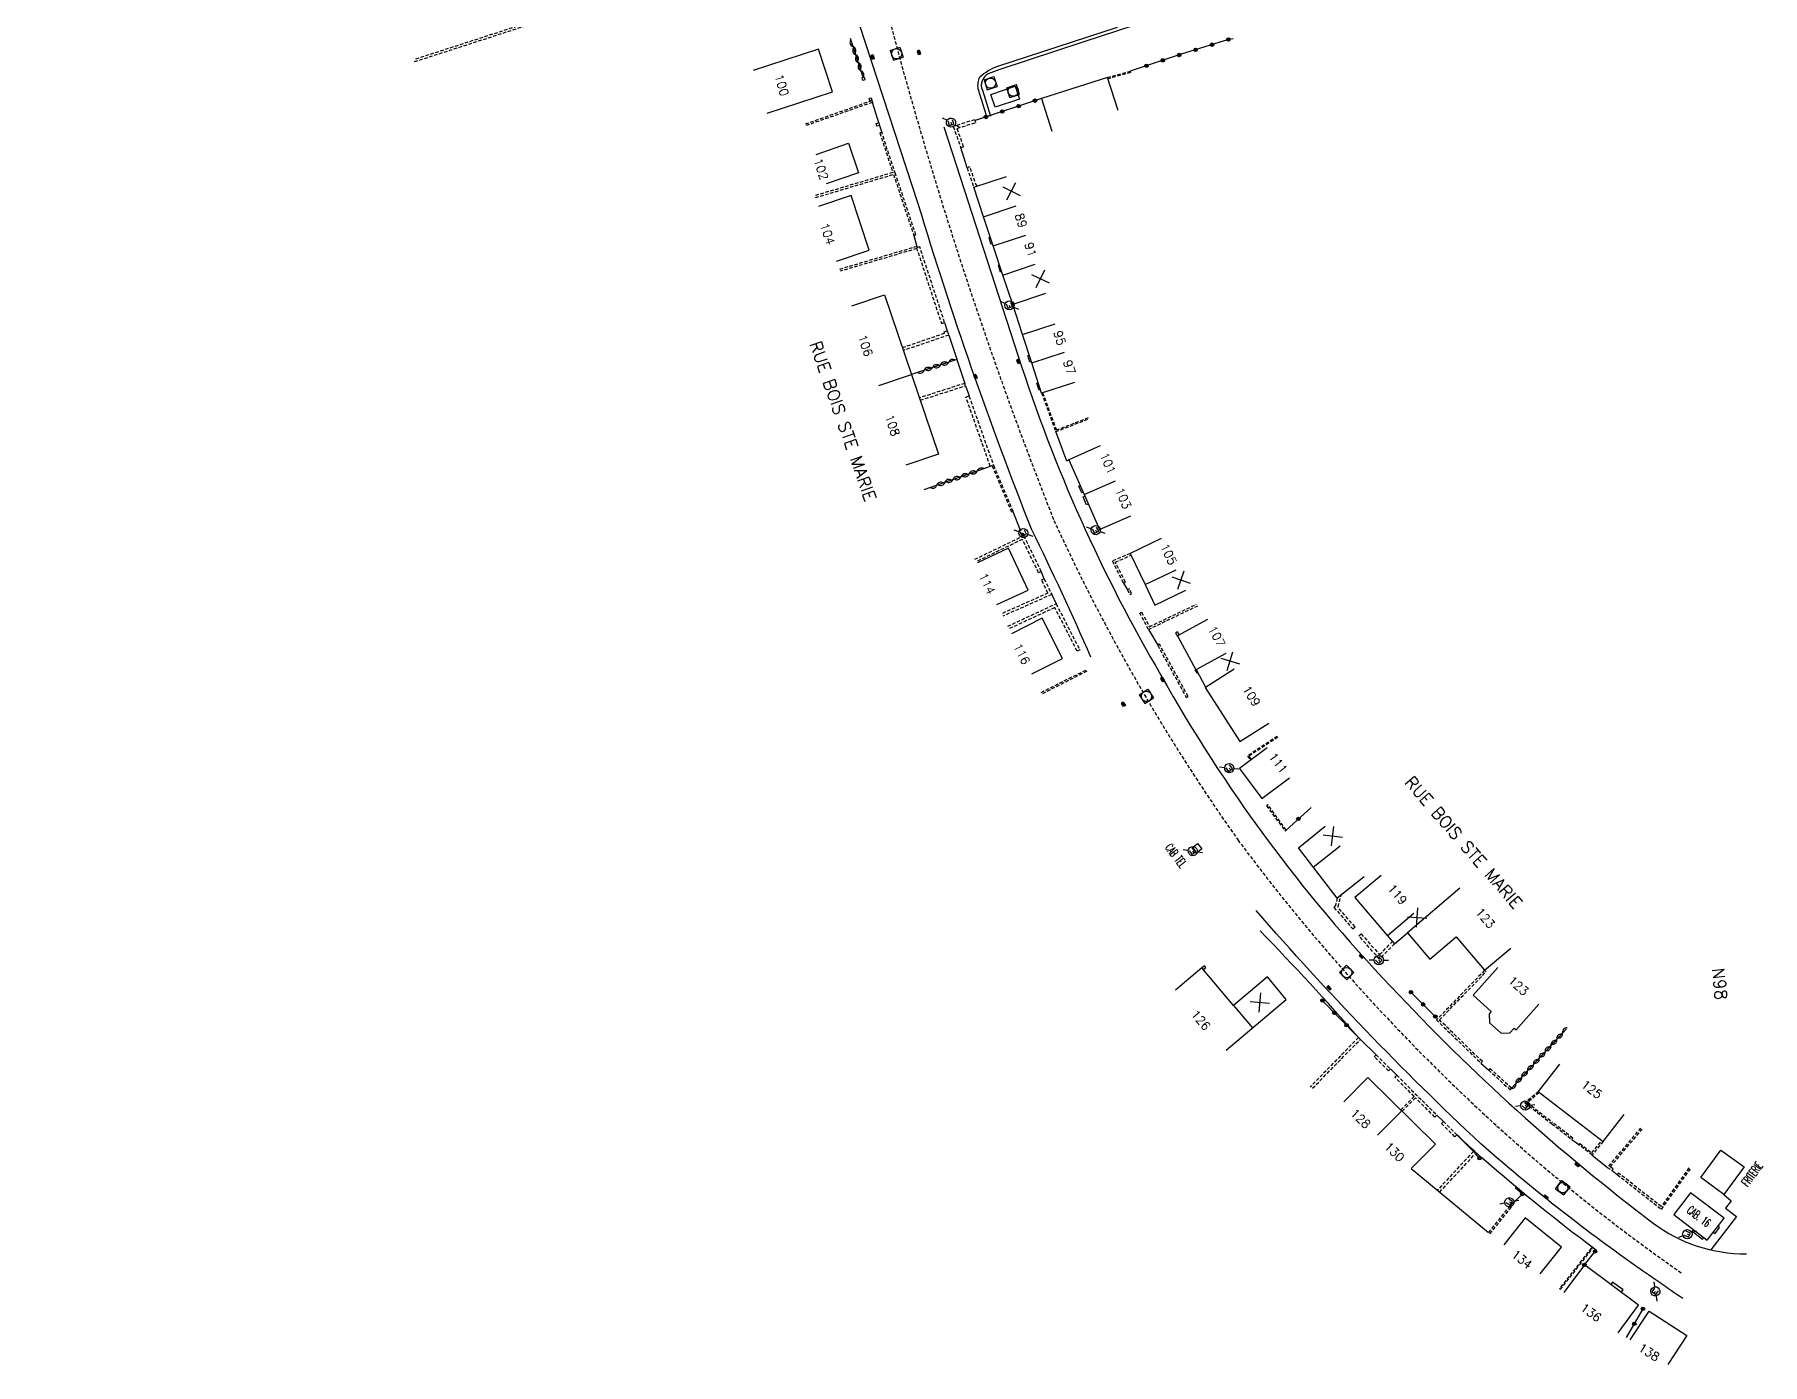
# Model space of a CAD drawing. Header units: millimetres. Extents: x 169000 to 170001, y 126000 to 127001.
# Drawn here: x 169346 to 169597.1, y 126484.7 to 126678 of the extents above; entities that cross this region are included whole.
import ezdxf
from ezdxf.enums import TextEntityAlignment as Align

# ---------------------------------------------------------------- set-up
doc = ezdxf.new("R2010")
doc.units = ezdxf.units.MM
doc.linetypes.add('DASHED', pattern=[0.75, 0.5, -0.25])
doc.layers.get('0').update_dxf_attribs({"linetype": 'CONTINUOUS'})
for name, color, linetype in [('W0001', 6, 'DASHED'), ('W0008', 7, 'CONTINUOUS'), ('W0100', 7, 'CONTINUOUS'), ('W0112', 1, 'DASHED'), ('W0310', 3, 'CONTINUOUS'), ('W0322', 7, 'CONTINUOUS'), ('W0334', 7, 'CONTINUOUS'), ('W0400', 7, 'CONTINUOUS'), ('W0420', 7, 'CONTINUOUS'), ('W0471', 7, 'CONTINUOUS'), ('W0984', 7, 'CONTINUOUS'), ('W0989', 7, 'CONTINUOUS'), ('W0991', 7, 'CONTINUOUS'), ('W1102', 7, 'CONTINUOUS')]:
    doc.layers.add(name, color=color, linetype=linetype)
doc.styles.get("Standard").update_dxf_attribs({"font": 'romans.shx', "width": 0.85})

# ---------------------------------------------------------------- blocks, each defined once
blk = doc.blocks.new('t322o')
at = {"color": 0, "linetype": 'Continuous'}
for radius in [0.25, 0.15]:
    blk.add_circle((0, 0), radius, dxfattribs=at)
blk = doc.blocks.new('t310o')
at = {"color": 0, "linetype": 'Continuous'}
for centre, start, end in [((-0.5, 0.38), 216.8699, 323.1304), ((0.5, -0.37), 36.8699, 143.1303)]:
    blk.add_arc(centre, 0.625, start, end, dxfattribs=at)
blk = doc.blocks.new('t991o')
at = {"color": 0, "linetype": 'Continuous'}
for p, q in [((-1, 1), (1, -1)), ((-1, -1), (1, 1))]:
    blk.add_line(p, q, dxfattribs=at)
blk = doc.blocks.new('T471')
for p, q in [((-0.333334, 0.333334), (-0.333334, -0.333334)), ((-0.333334, 0.333334), (0.333334, 0.333334)), ((-0.333334, 0), (0, 0)), ((0.500001, 0.500001), (1.000002, 1.000002)), ((-0.500001, -0.500001), (-1.000002, -1.000002)), ((-0.333334, -0.333334), (0.333334, -0.333334))]:
    blk.add_line(p, q)
blk.add_ellipse((0, 0), major_axis=(0.471405, 0.471405), ratio=1, start_param=5.4977871438, end_param=11.780972451)
blk = doc.blocks.new('T400')
for p, q in [((-0.15, 0.3), (0.15, 0.3)), ((-0.15, -0.25), (-0.15, 0.3)), ((-0.15, 0.15), (0.15, 0.15)), ((-0.15, 0), (0.15, 0)), ((0.15, 0.3), (0.15, -0.25)), ((-0.15, -0.15), (0.15, -0.15)), ((-0.15, -0.25), (-0.15, -0.3)), ((-0.15, -0.3), (0.15, -0.3)), ((0.15, -0.3), (0.15, -0.25))]:
    blk.add_line(p, q)
blk = doc.blocks.new('T420')
for p, q in [((0.75, 0.75), (-0.75, 0.75)), ((-0.75, 0.75), (-0.75, -0.75)), ((0.75, 0.75), (0.75, -0.75)), ((0.75, -0.75), (-0.75, -0.75))]:
    blk.add_line(p, q)
blk.add_ellipse((0, 0), major_axis=(-0.53, 0.53), ratio=1, start_param=3.926991, end_param=10.210176)
blk = doc.blocks.new('t112o')
at = {"color": 0, "linetype": 'Continuous'}
for p, q in [((-0.5, 0.5), (0.5, 0.5)), ((-0.5, -0.5), (-0.5, 0.5)), ((0.5, 0.5), (0.5, -0.5)), ((0.5, -0.5), (-0.5, -0.5))]:
    blk.add_line(p, q, dxfattribs=at)

msp = doc.modelspace()

# ---------------------------------------------------------------- linework, layer by layer
at = {"layer": 'W0001'}
msp.add_lwpolyline([(169585.37, 126497.99, -0.031828), (169558.55, 126519.34, -0.048361), (169520.91, 126560.91, -0.046501), (169494.18, 126607.34, -0.053142), (169457.42, 126740)], format="xyb", dxfattribs=at)
at = {"layer": 'W0008'}
for points in [[(169499.55, 126587.49, 0.010625), (169490.97, 126605.98, -0.021146), (169474.46, 126653.36), (169462.6, 126689.69), (169451.25, 126724.41), (169443.9, 126746.88), (169435.96, 126771.14), (169430.48, 126787.87), (169421.45, 126815.37), (169410.21, 126849.91), (169400.36, 126880.11), (169389.49, 126913.53), (169377.94, 126949), (169371.64, 126967.8, 0.102233), (169364.46, 126980.66), (169347.6, 126998.44), (169346.05, 127000)], [(169484.4, 126666.2), (169483.18, 126670.09, -0.159872), (169483.42, 126671.8, -0.111771), (169486, 126673.35), (169503.43, 126679.06)], [(169478.17, 126664.55), (169481.13, 126655.45), (169488.98, 126631.24, 0.055221), (169509.72, 126584.88, 0.063054), (169543.19, 126539.56, 0.042915), (169581.26, 126505.23, 0.164627), (169594.8, 126500.77)], [(169585.54, 126494.26, 0.002175), (169582.26, 126496.53, -0.030584), (169556.22, 126516.74, -0.02606), (169523.58, 126550.64, -0.039625)]]:
    msp.add_lwpolyline(points, format="xyb", dxfattribs=at)
at = {"layer": 'W0100'}
for points in [[(169452.52, 126666.52), (169462.01, 126669.66), (169459.97, 126675.85), (169450.47, 126672.72)], [(169503.49, 126666.95), (169501.98, 126671.72), (169492.37, 126668.67), (169493.89, 126663.91)], [(169459.61, 126660.53), (169464.34, 126662.16), (169465.8, 126657.89), (169461.07, 126656.27)], [(169492.95, 126640.35), (169488.22, 126638.72), (169486.73, 126643.02), (169485.35, 126647.25), (169483.94, 126651.49), (169482.54, 126655.77), (169487.28, 126657.33)], [(169462.6, 126645.03), (169467.35, 126646.61), (169464.7, 126654.57), (169459.95, 126652.99)], [(169464.82, 126638.56), (169469.56, 126640.16), (169477.4, 126616.99), (169472.66, 126615.39)], [(169497.14, 126627.42), (169492.39, 126625.86), (169490.95, 126630.24), (169489.59, 126634.37), (169494.34, 126635.93)], [(169500.91, 126618.19), (169496.33, 126616.18), (169498.56, 126611.11), (169500.78, 126606.03), (169505.36, 126608.04)], [(169509.76, 126604.71), (169505.25, 126602.56), (169507.41, 126598.02), (169508.83, 126595.04), (169513.35, 126597.2)], [(169485.88, 126595.12), (169490.41, 126597.23), (169487.58, 126603.31), (169483.05, 126601.2)], [(169490.97, 126585.04), (169495.43, 126587.3), (169492.47, 126593.13), (169488.01, 126590.87)], [(169516.5, 126592.95), (169512.11, 126590.56), (169514.79, 126585.64), (169514.84, 126585.68), (169516.22, 126583.13), (169516.15, 126583.09), (169521.18, 126575.22), (169525.39, 126577.91)], [(169525.14, 126574.31), (169521.13, 126571.32), (169524.39, 126566.93), (169528.4, 126569.92)], [(169539.25, 126555.58), (169535.34, 126552.46), (169529.7, 126559.75), (169533.58, 126562.9)], [(169541.71, 126555.77), (169537.9, 126552.53), (169542.66, 126546.99), (169543.66, 126545.82), (169545.55, 126547.42), (169548.8, 126543.61), (169552.6, 126546.85), (169556.76, 126541.97), (169560.57, 126545.21)], [(169519.19, 126530.38), (169527.94, 126537.75), (169525.19, 126541.02), (169520.26, 126536.87), (169515.67, 126542.31), (169511.85, 126539.09)], [(169558.69, 126542.4), (169555.08, 126538.37), (169557.73, 126536), (169557.42, 126535.64), (169557.46, 126534.35), (169559.16, 126532.83), (169560.43, 126532.88), (169561.05, 126533.57), (169561.32, 126533.33), (169564.65, 126537.05)], [(169546.1, 126513.15), (169549.62, 126516.71), (169539.8, 126526.41), (169536.28, 126522.85)], [(169567.62, 126528.31), (169564.56, 126524.36), (169573.97, 126517.07), (169577.03, 126521.03)], [(169564.83, 126497.85), (169567.94, 126501.76), (169562.65, 126505.98), (169559.53, 126502.08)], [(169576.16, 126489.31), (169579.13, 126493.33), (169571.25, 126499.16), (169568.28, 126495.14)], [(169577.92, 126488.25), (169580.65, 126492.44), (169586.13, 126488.89), (169583.4, 126484.69)]]:
    msp.add_lwpolyline(points, dxfattribs=at)
for points in [[(169588.17, 126511.84), (169591.1, 126515.85), (169594.46, 126513.42), (169591.53, 126509.41)], [(169584.26, 126506.46), (169589.12, 126502.76), (169591.55, 126505.95), (169586.68, 126509.65)]]:
    msp.add_lwpolyline(points, close=True, dxfattribs=at)
at = {"layer": 'W0112'}
for points in [[(169401.28, 126674.03), (169439.09, 126686.25), (169459.76, 126692.95), (169459.6, 126693.43), (169459.12, 126693.26), (169459.18, 126693.08), (169439, 126686.54), (169401.19, 126674.32)], [(169501.98, 126671.72), (169505.25, 126672.65), (169505.3, 126672.46), (169502.04, 126671.53)], [(169458.08, 126664.98), (169467.7, 126668.37), (169467.79, 126668.11), (169458.17, 126664.73)], [(169482.67, 126665.59), (169479.55, 126664.61), (169480.63, 126661.53), (169481.04, 126661.67), (169480.11, 126664.33), (169482.8, 126665.18)], [(169459.52, 126654.27), (169470.86, 126657.64), (169473.82, 126648.74), (169474.12, 126648.85), (169471.14, 126657.72), (169469.15, 126663.75), (169468.88, 126663.66), (169470.77, 126657.91), (169459.42, 126654.54)], [(169471.06, 126657.99), (169471.05, 126657.99)], [(169482.95, 126655.91), (169481.97, 126658.74), (169481.56, 126658.6), (169482.54, 126655.77)], [(169474.32, 126647.01), (169474.27, 126647.17), (169463, 126643.83)], [(169474.25, 126646.86), (169463.09, 126643.56)], [(169472.16, 126632.49), (169478.27, 126634.56), (169478.21, 126634.74), (169478.67, 126634.9), (169478.88, 126634.29), (169472.3, 126632.06)], [(169481.33, 126626.92), (169481.22, 126627.27), (169474.63, 126625.17)], [(169474.75, 126624.82), (169481.33, 126626.92)], [(169492.39, 126625.86), (169494.43, 126620.26), (169499.3, 126622.13)], [(169492.53, 126625.9), (169494.53, 126620.5), (169499.23, 126622.3)], [(169482.69, 126601.7), (169489.77, 126605.14), (169492.31, 126599.92), (169491.95, 126599.75), (169489.58, 126604.6), (169482.86, 126601.34)], [(169505.25, 126602.56), (169502.65, 126601.46), (169504.28, 126598.24), (169504.56, 126598.38), (169503.08, 126601.3), (169505.37, 126602.28)], [(169493.31, 126596.79), (169492.39, 126598.7), (169492.75, 126598.87), (169493.85, 126596.59)], [(169493.31, 126596.79), (169486.57, 126593.79)], [(169493.85, 126596.59), (169486.73, 126593.43)], [(169493.49, 126596.41), (169493.49, 126596.42)], [(169493.69, 126596.95), (169493.68, 126596.95)], [(169487.46, 126591.97), (169494.48, 126595.24), (169497.93, 126588.56), (169497.56, 126588.36), (169494.29, 126594.69), (169487.64, 126591.59)], [(169515.05, 126594.91), (169507.93, 126591.5), (169506.64, 126593.88), (169506.91, 126594.02), (169508.06, 126591.91), (169514.86, 126595.16)], [(169512.38, 126590.71), (169512.12, 126591.18), (169511.82, 126591.01), (169512.1, 126590.5), (169512.13, 126590.52)], [(169492.33, 126582.34), (169498.85, 126585.64)], [(169498.96, 126585.45), (169492.43, 126582.14)], [(169514.76, 126585.68), (169514.67, 126585.63), (169514.98, 126585.14), (169515.1, 126585.2)], [(169526.63, 126575.96), (169522.29, 126573.13), (169522.72, 126572.51)], [(169526.71, 126575.85), (169522.49, 126573.09), (169522.84, 126572.59)], [(169535.34, 126552.46), (169535.07, 126551.38), (169534.87, 126551.11), (169537.6, 126547.99), (169537.93, 126548.28), (169535.43, 126551.14), (169535.47, 126551.19), (169535.91, 126552.91)], [(169543.66, 126545.82), (169541.48, 126543.6), (169538.47, 126546.99), (169538.8, 126547.28), (169541.5, 126544.24), (169543.38, 126546.15)], [(169515.88, 126542.07), (169516.25, 126542.38), (169516.05, 126542.63), (169515.67, 126542.31)], [(169531.77, 126524.84), (169538.7, 126531.92), (169538.43, 126532.21), (169531.39, 126525)], [(169544.58, 126521.68), (169546.52, 126523.65), (169543.7, 126526.45), (169543.98, 126526.73), (169549.82, 126520.93), (169549.54, 126520.65), (169546.71, 126523.46), (169544.77, 126521.49)], [(169564.56, 126524.36), (169562.61, 126522.72), (169566.5, 126519.7), (169569.44, 126517.39), (169569.58, 126517.56), (169566.64, 126519.87)], [(169564.7, 126524.19), (169562.96, 126522.73), (169566.64, 126519.87)], [(169579.43, 126519.05), (169574.58, 126513.33), (169575.27, 126512.9), (169575.42, 126513.14), (169575, 126513.4), (169579.64, 126518.87)], [(169573.97, 126517.07), (169572.37, 126515.12), (169570.45, 126516.64), (169570.58, 126516.81), (169572.33, 126515.43), (169573.8, 126517.21)], [(169550.22, 126509.73), (169555.43, 126515.35), (169555.12, 126515.65), (169549.89, 126510)], [(169586.43, 126513.25), (169582.42, 126507.63), (169576.22, 126512.5), (169576.04, 126512.29), (169582.47, 126507.23), (169586.66, 126513.09)], [(169557.53, 126503.67), (169560.67, 126507.59), (169560.42, 126507.75), (169557.31, 126503.85)], [(169582.25, 126507.39), (169582.25, 126507.4)], [(169582.63, 126507.45), (169582.64, 126507.45)], [(169567.75, 126495.56), (169572.4, 126501.49), (169572.26, 126501.6), (169567.61, 126495.67)]]:
    msp.add_lwpolyline(points, dxfattribs=at)
for points in [[(169466.6, 126671.79), (169466.71, 126671.39), (169466.43, 126671.31), (169466.31, 126671.7)], [(169467.61, 126668.79), (169467.71, 126668.42), (169467.43, 126668.34), (169467.32, 126668.71)], [(169468.72, 126665.14), (169468.81, 126664.75), (169468.42, 126664.67), (169468.33, 126665.05)], [(169474.21, 126646.98), (169477.83, 126635.97), (169478.29, 126636.13), (169474.67, 126647.13)], [(169488.07, 126608.54), (169485.21, 126615.3), (169485.21, 126615.32), (169484.93, 126615.21), (169481.38, 126625.28), (169481.83, 126625.44), (169485.39, 126615.37), (169488.24, 126608.62)], [(169505.14, 126597.4), (169504.86, 126597.26), (169505.19, 126596.58), (169505.47, 126596.71)], [(169513.67, 126581.78), (169509.51, 126589.35), (169509.25, 126589.2), (169513.41, 126581.64)], [(169527.94, 126562.35), (169525.24, 126566.04), (169525.06, 126565.91), (169527.76, 126562.22)], [(169556.76, 126541.97), (169549.76, 126534.76), (169556.22, 126528.49), (169556.43, 126528.71), (169550.19, 126534.77), (169556.97, 126541.76)], [(169541, 126529.68), (169543.06, 126527.64), (169542.79, 126527.36), (169540.72, 126529.4)], [(169557.36, 126527.47), (169560.45, 126524.61), (169560.66, 126524.83), (169557.57, 126527.69)], [(169550.79, 126520), (169552.72, 126518.06), (169552.44, 126517.78), (169550.51, 126519.72)]]:
    msp.add_lwpolyline(points, close=True, dxfattribs=at)
at = {"layer": 'W0112', "flags": 128}
for points in [[(169482.67, 126665.59), (169482.8, 126665.18)], [(169489.77, 126605.14), (169489.27, 126606.01), (169489.1, 126605.92), (169489.59, 126605.05)]]:
    msp.add_lwpolyline(points, dxfattribs=at)
at = {"layer": 'W0310'}
msp.add_line((169464.56, 126677.42), (169466.43, 126671.8), dxfattribs=at)
for points in [[(169480.07, 126630.73), (169473.48, 126628.58)], [(169484.93, 126615.21), (169475.28, 126611.81)], [(169560.66, 126524.83), (169568.65, 126533.47)]]:
    msp.add_lwpolyline(points, dxfattribs=at)
at = {"layer": 'W0322'}
msp.add_line((169546.1, 126513.15), (169557.31, 126503.85), dxfattribs=at)
for points in [[(169520.21, 126677.33), (169519.54, 126677.24), (169512.67, 126675.09), (169505.25, 126672.65)], [(169492.37, 126668.67), (169482.71, 126665.46)], [(169527.94, 126562.35), (169531.56, 126565.64)], [(169546.06, 126538.8), (169549.92, 126534.92)], [(169538.43, 126532.21), (169532.98, 126537.79)], [(169556.02, 126514.66), (169555.43, 126515.35)], [(169560.42, 126507.75), (169562.24, 126509.46), (169561.19, 126510.34)], [(169571.25, 126499.16), (169572.95, 126501.31)], [(169579.77, 126492.77), (169577.33, 126488.61)]]:
    msp.add_lwpolyline(points, dxfattribs=at)
at = {"layer": 'W0334'}
msp.add_line((169468.72, 126665.14), (169467.79, 126668.11), dxfattribs=at)
msp.add_lwpolyline([(169519.61, 126683.82), (169498.67, 126676.95), (169486.19, 126672.85), (169484.64, 126672.26, 0.407386), (169483.78, 126669.87), (169484.96, 126666.09)], format="xyb", dxfattribs=at)
msp.add_lwpolyline([(169488.52, 126670.46), (169489.18, 126668.58), (169485.63, 126667.41), (169485.01, 126669.27)], close=True, dxfattribs=at)
for points in [[(169468.81, 126664.75), (169469.15, 126663.75)], [(169481.56, 126658.6), (169480.63, 126661.53)], [(169473.82, 126648.74), (169474.27, 126647.17)], [(169485.24, 126647.59), (169485.02, 126647.52), (169484.74, 126648.48), (169484.92, 126648.54)], [(169486.58, 126643.49), (169486.43, 126643.44), (169486.1, 126644.43), (169486.26, 126644.48)], [(169489.59, 126634.37), (169488.22, 126638.72)], [(169478.29, 126636.13), (169478.67, 126634.9)], [(169478.88, 126634.29), (169481.22, 126627.27)], [(169490.88, 126630.44), (169490.69, 126630.37), (169490.38, 126631.31), (169490.57, 126631.37)], [(169481.33, 126626.92), (169481.84, 126625.47)], [(169492.22, 126626.36), (169492.01, 126626.28), (169491.67, 126627.3), (169491.89, 126627.37)], [(169496.33, 126616.18), (169496.03, 126615.96), (169494.43, 126620.26)], [(169498.41, 126611.46), (169498.24, 126611.38), (169497.77, 126612.34), (169497.98, 126612.43)], [(169499.16, 126609.73), (169498.92, 126609.63), (169498.41, 126610.77), (169498.66, 126610.88)], [(169504.28, 126598.24), (169504.86, 126597.26)], [(169507.93, 126591.5), (169509.25, 126589.2)], [(169541, 126529.68), (169538.7, 126531.92)], [(169556.22, 126528.49), (169557.37, 126527.45)], [(169543.98, 126526.73), (169543.06, 126527.64)], [(169550.79, 126520), (169549.82, 126520.93)], [(169569.44, 126517.39), (169570.45, 126516.64)], [(169572.37, 126515.12), (169574.59, 126513.33)], [(169575.27, 126512.9), (169576.04, 126512.29)], [(169591.53, 126509.41), (169592.57, 126508.45), (169591.76, 126507.39), (169593.34, 126506.17), (169589.62, 126501.34)], [(169587.1, 126504.3), (169586.93, 126504.06), (169588.42, 126502.91), (169588.6, 126503.15)], [(169589.99, 126503.9), (169590.24, 126503.72), (169590.91, 126504.59), (169590.66, 126504.78)], [(169576.62, 126495.19), (169576.89, 126495.55), (169575.34, 126496.66), (169575.09, 126496.32)]]:
    msp.add_lwpolyline(points, dxfattribs=at)
at = {"layer": 'W0334', "flags": 128}
for points in [[(169489.27, 126606.01), (169488.24, 126608.62)], [(169492.75, 126598.87), (169492.31, 126599.92)], [(169493.85, 126596.59), (169494.48, 126595.24)], [(169552.72, 126518.06), (169555.12, 126515.65)]]:
    msp.add_lwpolyline(points, dxfattribs=at)
for points in [[(169538.43, 126532.21, 0.011924), (169524.16, 126547.7, -0.020376)], [(169572.96, 126501.31, -0.021013), (169555.27, 126515.68, -0.00295), (169552.72, 126518.06)]]:
    msp.add_lwpolyline(points, format="xyb", dxfattribs=at)
at = {"layer": 'W1102'}
for p, q in [((169483.94, 126651.49), (169488.69, 126653.06)), ((169485.35, 126647.25), (169490.1, 126648.81)), ((169486.73, 126643.02), (169491.47, 126644.61)), ((169490.95, 126630.24), (169495.7, 126631.8)), ((169468.74, 126626.98), (169473.48, 126628.58)), ((169498.56, 126611.11), (169503.13, 126613.12)), ((169507.41, 126598.02), (169511.93, 126600.17)), ((169514.84, 126585.68), (169519.18, 126588.04)), ((169516.22, 126583.13), (169520.37, 126585.78)), ((169531.86, 126556.96), (169535.79, 126560.05)), ((169553.16, 126553.9), (169545.55, 126547.42)), ((169546.46, 126550.23), (169542.66, 126546.99)), ((169520.26, 126536.87), (169523.02, 126533.6)), ((169544.71, 126521.56), (169541.19, 126518))]:
    msp.add_line(p, q, dxfattribs=at)

# ---------------------------------------------------------------- block references
at = {"layer": 'W0112', "rotation": 127.66360798726}
msp.add_blockref('t112o', (169514.96, 126559.7), dxfattribs=at)
at = {"layer": 'W0310'}
for p, rotation in [((169464.96, 126676.23), 288.4070591634818), ((169465.35, 126675.05), 288.4070591634818), ((169465.75, 126673.86), 288.4070591634818), ((169466.14, 126672.67), 288.4070591634818), ((169475.32, 126629.18), 198.09495247148), ((169476.51, 126629.57), 198.09495247148), ((169477.7, 126629.96), 198.09495247148), ((169478.88, 126630.34), 198.09495247148), ((169479.5, 126613.3), 199.372958632355), ((169480.67, 126613.71), 199.372958632355), ((169481.85, 126614.13), 199.372958632355), ((169483.03, 126614.54), 199.372958632355), ((169477.14, 126612.47), 199.372958632355), ((169478.32, 126612.88), 199.372958632355), ((169568.09, 126532.87), 47.21314857289998), ((169565.55, 126530.12), 47.21314857289998), ((169566.4, 126531.03), 47.21314857289998), ((169567.25, 126531.95), 47.21314857289998), ((169563.85, 126528.28), 47.21314857289998), ((169564.7, 126529.2), 47.21314857289998), ((169561.3, 126525.53), 47.21314857289998), ((169562.15, 126526.45), 47.21314857289998), ((169563, 126527.37), 47.21314857289998)]:
    msp.add_blockref('t310o', p, dxfattribs=dict(at, rotation=rotation))
at = {"layer": 'W0322'}
for p, rotation in [((169517.14, 126676.49), 197.3911248665031), ((169519.53, 126677.24), 197.3911248665031), ((169510, 126674.21), 198.1829872609863), ((169512.37, 126674.99), 198.1829872609863), ((169514.76, 126675.74), 197.3911248665031), ((169507.62, 126673.43), 198.1829872609863), ((169486.67, 126666.78), 198.3810781981027), ((169489.05, 126667.57), 198.3810781981027), ((169491.42, 126668.36), 198.3810781981027), ((169484.3, 126665.99), 198.3810781981027), ((169529.7, 126563.97), 42.0143875497312), ((169546.06, 126538.8), 314.841791364824), ((169533.2, 126537.58), 134.271962661485), ((169534.94, 126535.79), 134.271962661485), ((169547.82, 126537.02), 314.841791364824), ((169536.69, 126534), 134.271962661485), ((169549.59, 126535.25), 314.841791364824), ((169556.02, 126514.66), 130.186822638413), ((169562.24, 126509.46), 140.264826635766), ((169572.81, 126501.12), 51.64748472004321), ((169571.25, 126499.16), 51.64748472004321), ((169578.51, 126490.61), 239.661966279502), ((169579.77, 126492.77), 239.661966279502)]:
    msp.add_blockref('t322o', p, dxfattribs=dict(at, rotation=rotation))
at = {"layer": 'W0400'}
for p, rotation in [((169467.82, 126674.67), 198.0810543193482), ((169474.56, 126675.36), 195.3263567056066), ((169489, 126630.44), 201.809754423402), ((169482.76, 126628.25), 200.492627535888), ((169509.96, 126584.23), 212.846745744383), ((169504.27, 126580.62), 212.678135968641), ((169538.84, 126543.99), 225.254051529712), ((169534.14, 126539.41), 224.56101103194), ((169570.21, 126513.73), 233.279011793407), ((169565.67, 126509.03), 233.321426768957)]:
    msp.add_blockref('T400', p, dxfattribs=dict(at, rotation=rotation))
at = {"layer": 'W0420'}
for p, rotation in [((169471.32, 126675.17), 108.1339567056065), ((169484.97, 126670.9), 108.1339567056065), ((169488.25, 126669.74), 197.58799675342), ((169507.62, 126581.78), 122.846745744383), ((169536.71, 126541.64), 135.254051529712), ((169568.13, 126510.37), 143.279011793407)]:
    msp.add_blockref('T420', p, dxfattribs=dict(at, rotation=rotation))
at = {"layer": 'W0471'}
for p, rotation in [((169479.22, 126665.17), 107.2171567056066), ((169487.71, 126638.61), 111.809754423402), ((169489.74, 126605.5), 117.340216794309), ((169500.24, 126605.94), 117.340216794309), ((169519.65, 126571.35), 130.062595081719), ((169514.35, 126559.29), 127.66360798726), ((169541.38, 126543.45), 135.254051529712), ((169562.67, 126522.32), 140.168676123733), ((169560.36, 126508.27), 147.317239102118), ((169586.23, 126503.62), 155.844797689973), ((169581.57, 126495.31), 52.71597072862448)]:
    msp.add_blockref('T471', p, dxfattribs=dict(at, rotation=rotation))
at = {"layer": 'W0991'}
for p, rotation in [((169487.99, 126655.2), 18.21784563292691), ((169492.21, 126642.48), 19.04614224638311), ((169512.64, 126598.69), 25.50905959089514), ((169519.77, 126586.91), 27.86454538630822), ((169534.69, 126561.48), 37.74629814162822), ((169546.96, 126549.64), 40.40110533804789), ((169524.1, 126537.31), 40.11843565642699)]:
    msp.add_blockref('t991o', p, dxfattribs=dict(at, rotation=rotation))

# ---------------------------------------------------------------- texts
at = {"layer": 'W0984', "width": 0.5}
for s, rotation, p in [('CAB TEL', 307.6636, (169511.91, 126558.65)), ('FRITERIE', 53.8351, (169595.63, 126512.36)), ('CAB. 16', 322.7232, (169587.9, 126506.21))]:
    msp.add_text(s, height=1.25, rotation=rotation, dxfattribs=at).set_placement(p, align=Align.MIDDLE)
at = {"layer": 'W0989'}
for s, rotation, p in [('RUE BOIS STE MARIE', 289.3745, (169463.51, 126621.79)), ('RUE BOIS STE MARIE', 310.8663, (169553.7, 126560.54)), ('N98', 276.1276, (169590.92, 126539.99))]:
    msp.add_text(s, height=1.75, rotation=rotation, dxfattribs=at).set_placement(p, align=Align.MIDDLE)
at = {"layer": 'W0991'}
for s, rotation, p in [('100', 286.3101, (169454.63, 126670.61)), ('102', 288.9441, (169460.34, 126658.4)), ('89', 288.3742, (169489.4, 126650.94)), ('104', 288.3991, (169461.28, 126649.01)), ('91', 288.0991, (169490.79, 126646.71)), ('106', 288.6931, (169466.78, 126632.77)), ('95', 288.1754, (169495.02, 126633.87)), ('97', 288.1909, (169496.42, 126629.61)), ('108', 288.6931, (169470.7, 126621.18)), ('101', 293.6914, (169502.02, 126615.66)), ('103', 293.6777, (169504.25, 126610.58)), ('105', 295.507, (169510.84, 126602.44)), ('114', 294.9578, (169484.47, 126598.16)), ('107', 298.5829, (169517.84, 126590.5)), ('116', 296.8692, (169489.49, 126587.95)), ('109', 302.5437, (169522.88, 126581.85)), ('111', 306.6295, (169526.77, 126572.11)), ('119', 310.616, (169544.08, 126553)), ('123', 310.4011, (169556.87, 126549.56)), ('123', 318.1333, (169561.67, 126539.73)), ('126', 310.1184, (169515.52, 126534.73)), ('125', 322.2541, (169572.33, 126524.67)), ('128', 315.361, (169538.74, 126520.42)), ('130', 315.361, (169543.65, 126515.58)), ('134', 321.4057, (169562.18, 126499.96)), ('136', 323.504, (169572.22, 126492.23)), ('138', 327.0189, (169580.66, 126486.47))]:
    msp.add_text(s, height=1.25, rotation=rotation, dxfattribs=at).set_placement(p, align=Align.MIDDLE)

doc.saveas('drawing.dxf')
